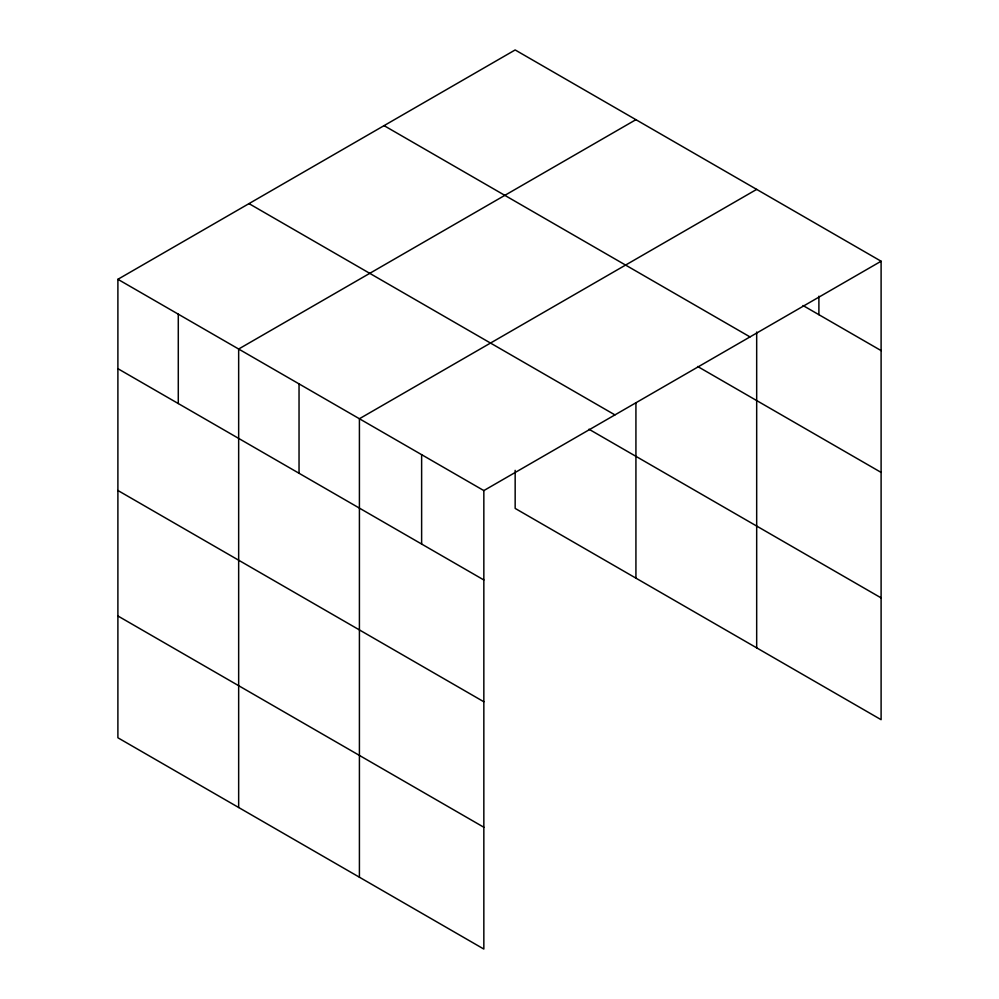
<?xml version="1.0" encoding="UTF-8"?>
<svg xmlns="http://www.w3.org/2000/svg" width="999" height="999" viewBox="0 0 999 999"><rect width="100%" height="100%" fill="white"/><g stroke="black" fill="none" stroke-linecap="round" stroke-linejoin="round"><path stroke-width="1.5" d="M756.68 332.055L756.68 647.864M117.894 279.308L483.841 490.584L483.841 949.05L117.894 737.774L117.894 279.308L515.159 49.95L881.106 261.226L881.106 719.692L515.159 508.416L515.159 470.354M635.926 119.668L238.661 349.026L238.661 807.492M756.68 189.385L359.415 418.743L359.415 877.222M483.841 490.584L881.106 261.226M803.009 305.519L881.106 350.599M384.066 125.637L750.012 336.913M697.639 366.483L881.106 472.402M248.988 203.621L614.934 414.897M588.96 429.22L881.106 597.889M117.894 368.681L483.841 579.957M117.894 490.484L483.841 701.76M117.894 615.971L483.841 827.247M818.893 296.191L818.893 314.685M635.926 402.772L635.926 578.134M421.628 454.67L421.628 544.043M299.038 383.891L299.038 473.264M178.284 314.161L178.284 403.546"/></g></svg>
